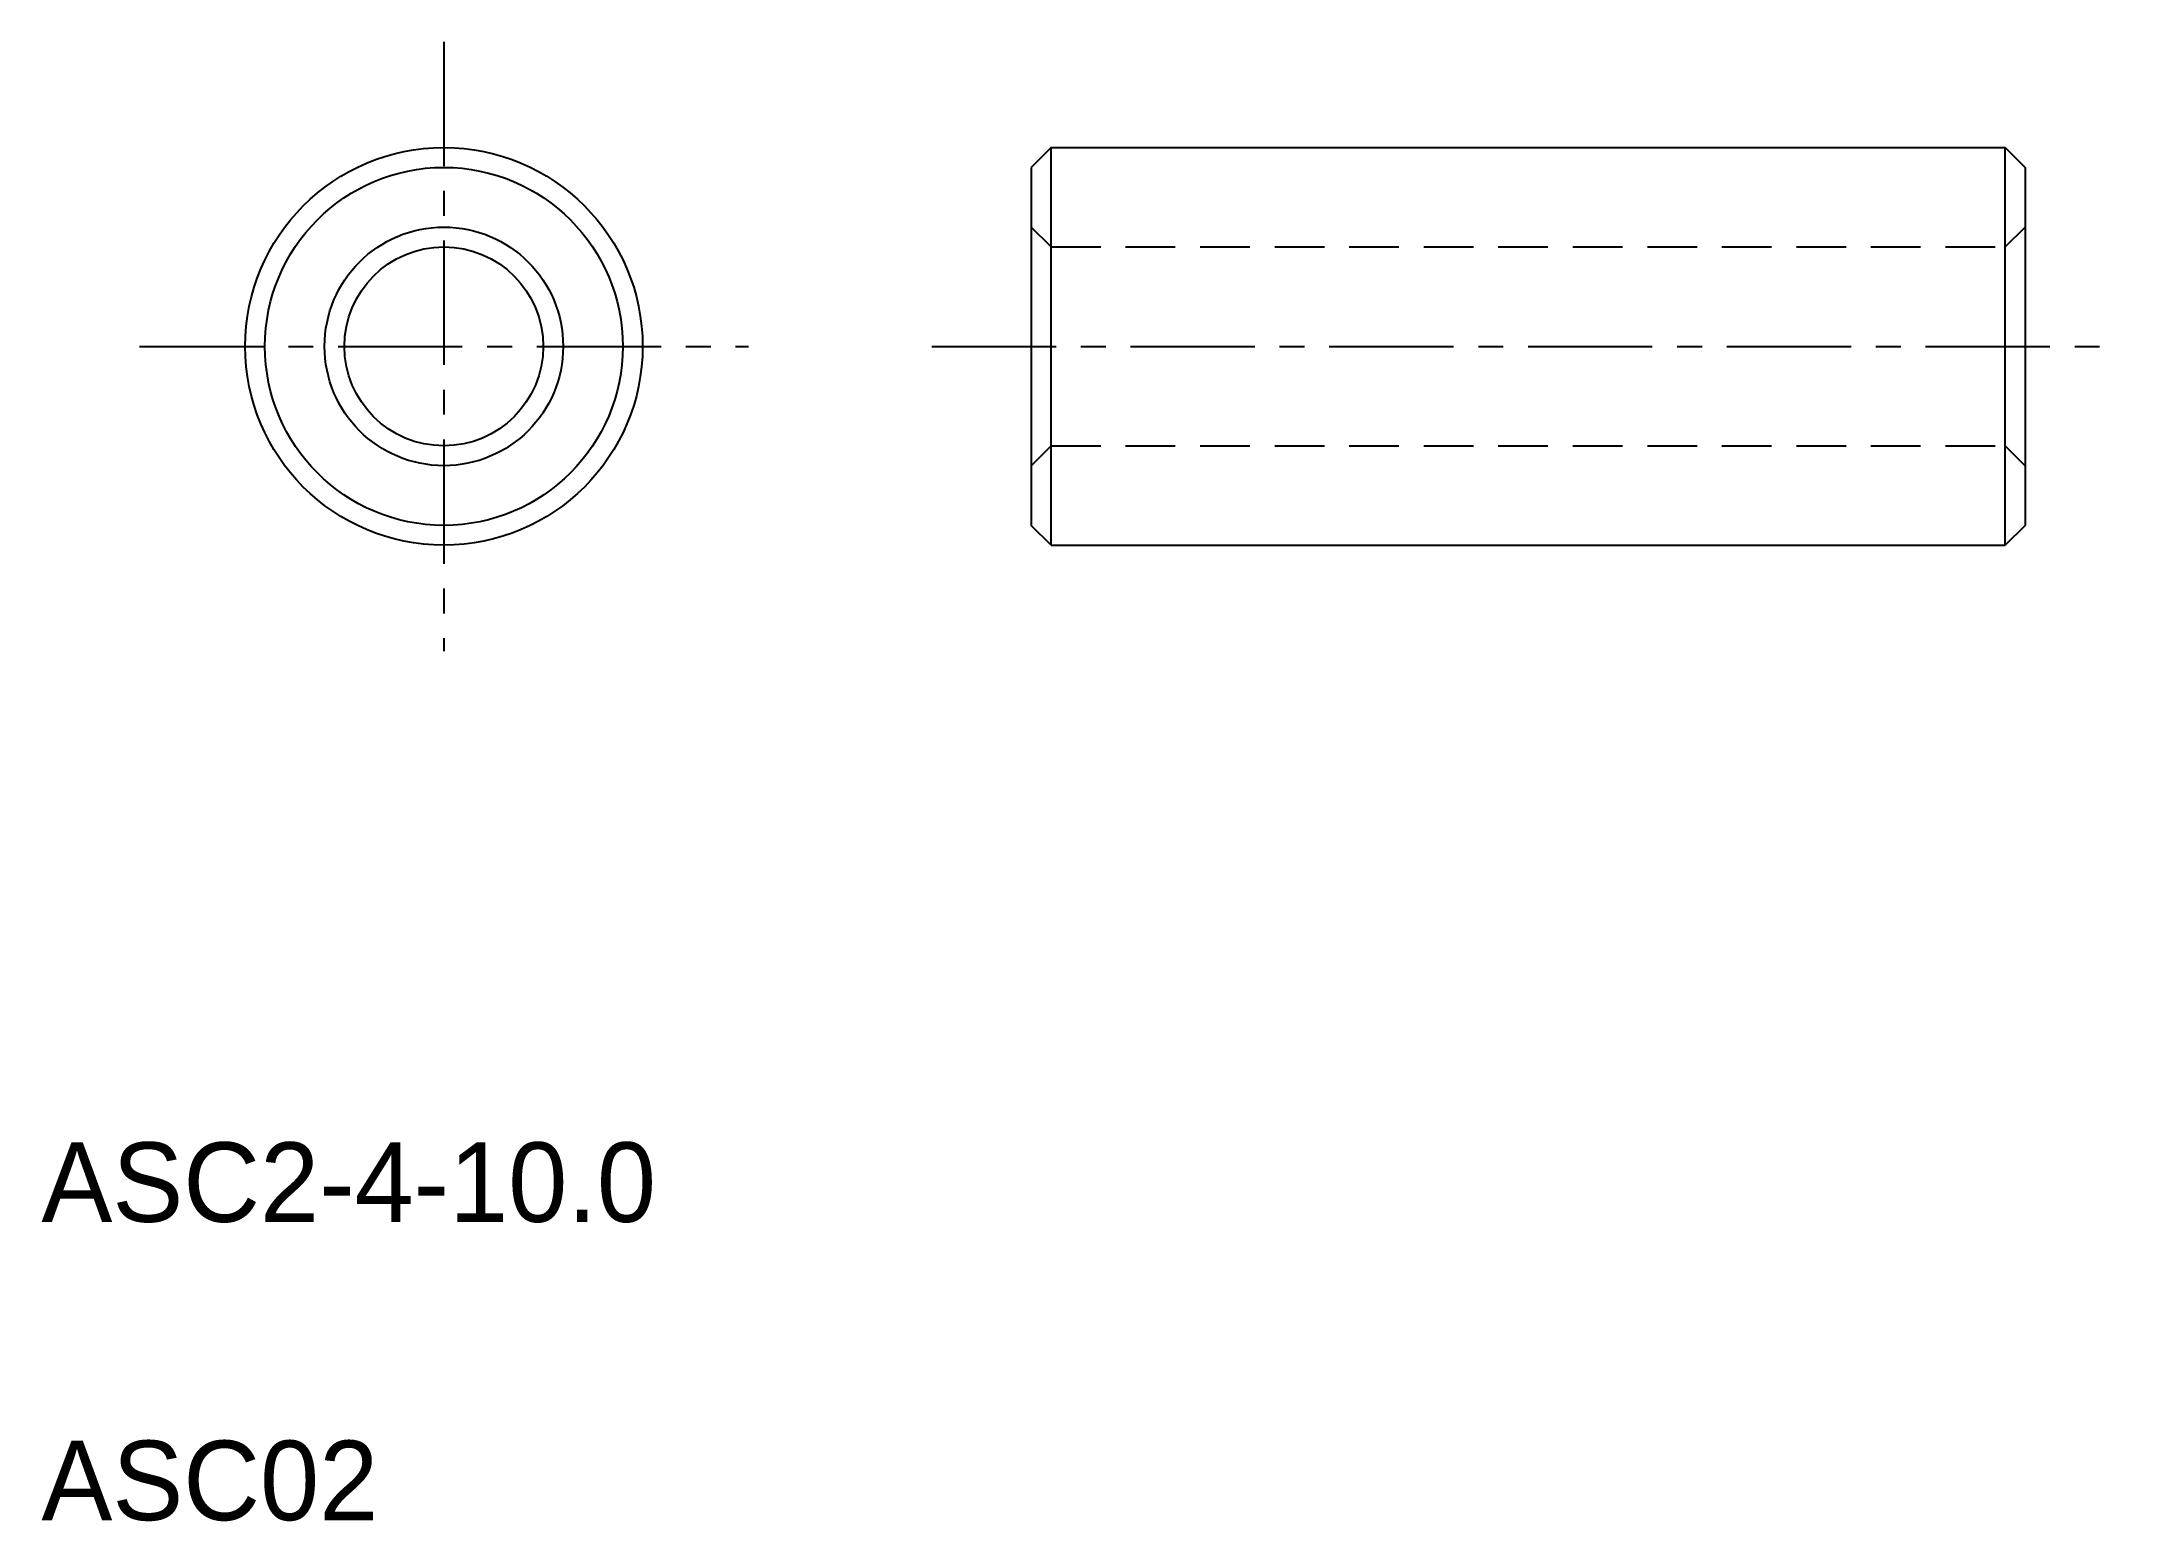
# Model space of a CAD drawing. Extents: x 2 to 23, y 2 to 16.9.
import ezdxf

# ---------------------------------------------------------------- set-up
doc = ezdxf.new("R2010")
doc.units = 0
doc.linetypes.add('CENTER', pattern=[2, 1.25, -0.25, 0.25, -0.25])
doc.linetypes.add('DASHED', pattern=[0.75, 0.5, -0.25])
doc.layers.get('0').update_dxf_attribs({"linetype": 'CONTINUOUS'})
doc.layers.add('CENTER', color=1, linetype='CENTER')

msp = doc.modelspace()

# ---------------------------------------------------------------- linework, layer by layer
at = {"color": 7, "linetype": 'CONTINUOUS'}
for p, q in [((12.159, 15.805), (11.959, 15.605)), ((12.159, 15.805), (21.759, 15.805)), ((12.159, 11.805), (12.159, 15.805)), ((21.759, 15.805), (21.959, 15.605)), ((21.759, 11.805), (21.759, 15.805)), ((11.959, 15.605), (11.959, 12.005)), ((21.959, 15.605), (21.959, 12.005)), ((12.159, 11.805), (11.959, 12.005)), ((21.959, 12.005), (21.759, 11.805)), ((12.159, 11.805), (21.759, 11.805))]:
    msp.add_line(p, q, dxfattribs=at)
at = {"color": 3, "linetype": 'DASHED'}
for p, q in [((12.159, 14.805), (11.959, 15.005)), ((21.759, 14.805), (21.959, 15.005)), ((12.159, 14.805), (21.759, 14.805)), ((12.159, 12.805), (11.959, 12.605)), ((12.159, 12.805), (21.759, 12.805)), ((21.759, 12.805), (21.959, 12.605))]:
    msp.add_line(p, q, dxfattribs=at)
for p, q in [((14.459, 12.805), (14.459, 12.805)), ((16.959, 12.805), (16.959, 12.805))]:
    msp.add_line(p, q)
at = {"color": 7, "linetype": 'CONTINUOUS'}
for radius in [2, 1.8, 1.2, 1]:
    msp.add_circle((6.049, 13.805), radius, dxfattribs=at)
at = {"layer": 'CENTER', "color": 1, "linetype": 'CENTER'}
for p, q in [((6.049, 16.869), (6.049, 10.741)), ((2.985, 13.805), (9.113, 13.805)), ((10.959, 13.805), (22.959, 13.805))]:
    msp.add_line(p, q, dxfattribs=at)

# ---------------------------------------------------------------- texts
at = {"color": 7, "linetype": 'CONTINUOUS'}
for s, p in [('ASC2-4-10.0', (2, 5)), ('ASC02', (2, 2))]:
    msp.add_text(s, height=0.8, dxfattribs=at).set_placement(p)

doc.saveas('drawing.dxf')
